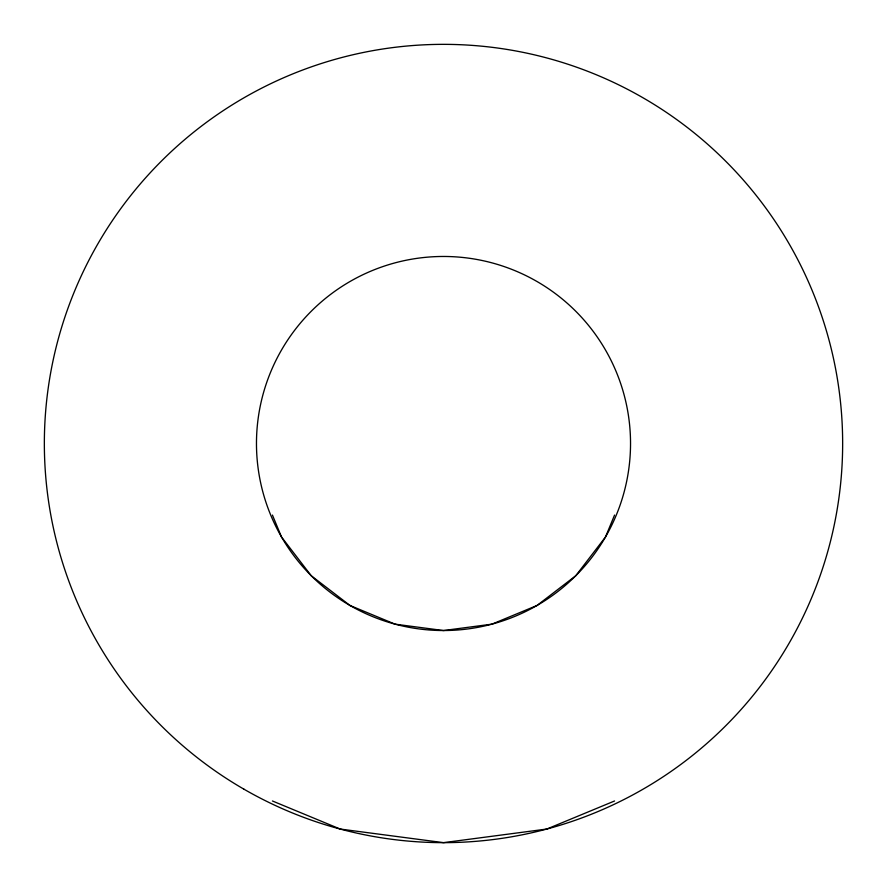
<?xml version="1.0" encoding="UTF-8"?>
<svg xmlns="http://www.w3.org/2000/svg" width="887" height="887" viewBox="0 0 887 887"><rect width="100%" height="100%" fill="white"/><g stroke="black" fill="none" stroke-linecap="round" stroke-linejoin="round"><path stroke-width="1.33" d="M614.569 515.07L605.477 537.012L575.752 575.752L537.012 605.477L491.908 624.16L443.5 630.535L395.092 624.16L349.988 605.477L311.248 575.752L281.523 537.012L272.431 515.07M614.569 800.983L546.802 829.046L443.5 842.65L340.198 829.046L272.431 800.983M243.925 789.175A399.15 399.15 0 0 0 842.65 443.5A399.15 399.15 0 0 0 243.925 97.825A399.15 399.15 0 0 0 243.925 789.175M349.988 605.477A187.035 187.035 0 0 0 630.535 443.5A187.035 187.035 0 0 0 349.988 281.523A187.035 187.035 0 0 0 349.988 605.477"/></g></svg>
